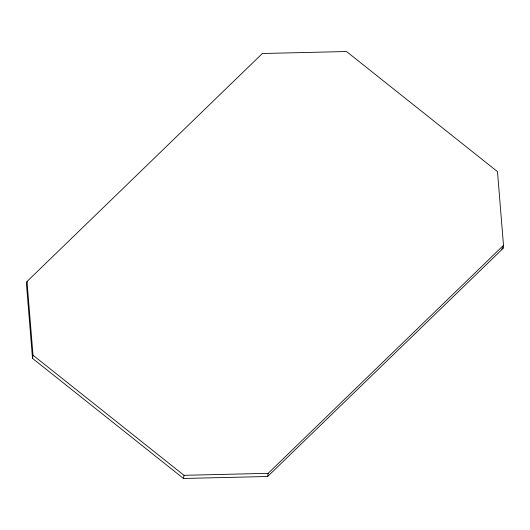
<?xml version="1.0" encoding="UTF-8"?>
<svg xmlns="http://www.w3.org/2000/svg" width="530" height="530" viewBox="0 0 530 530"><rect width="100%" height="100%" fill="white"/><g stroke="black" fill="none" stroke-linecap="round" stroke-linejoin="round"><path stroke-width="0.79" d="M27.003 281.51L26.5 284.663L32.515 358.373L183.493 478.477L267.637 476.49L502.996 248.49L503.5 245.337L497.484 171.627L346.507 51.523L262.363 53.51L27.003 281.51L33.019 355.213L32.515 358.373M183.493 478.477L183.996 475.317L33.019 355.213M267.637 476.49L268.14 473.336L503.5 245.337M501.426 248.994L502.996 248.49L502.857 246.854M183.996 475.317L268.14 473.336"/></g></svg>
